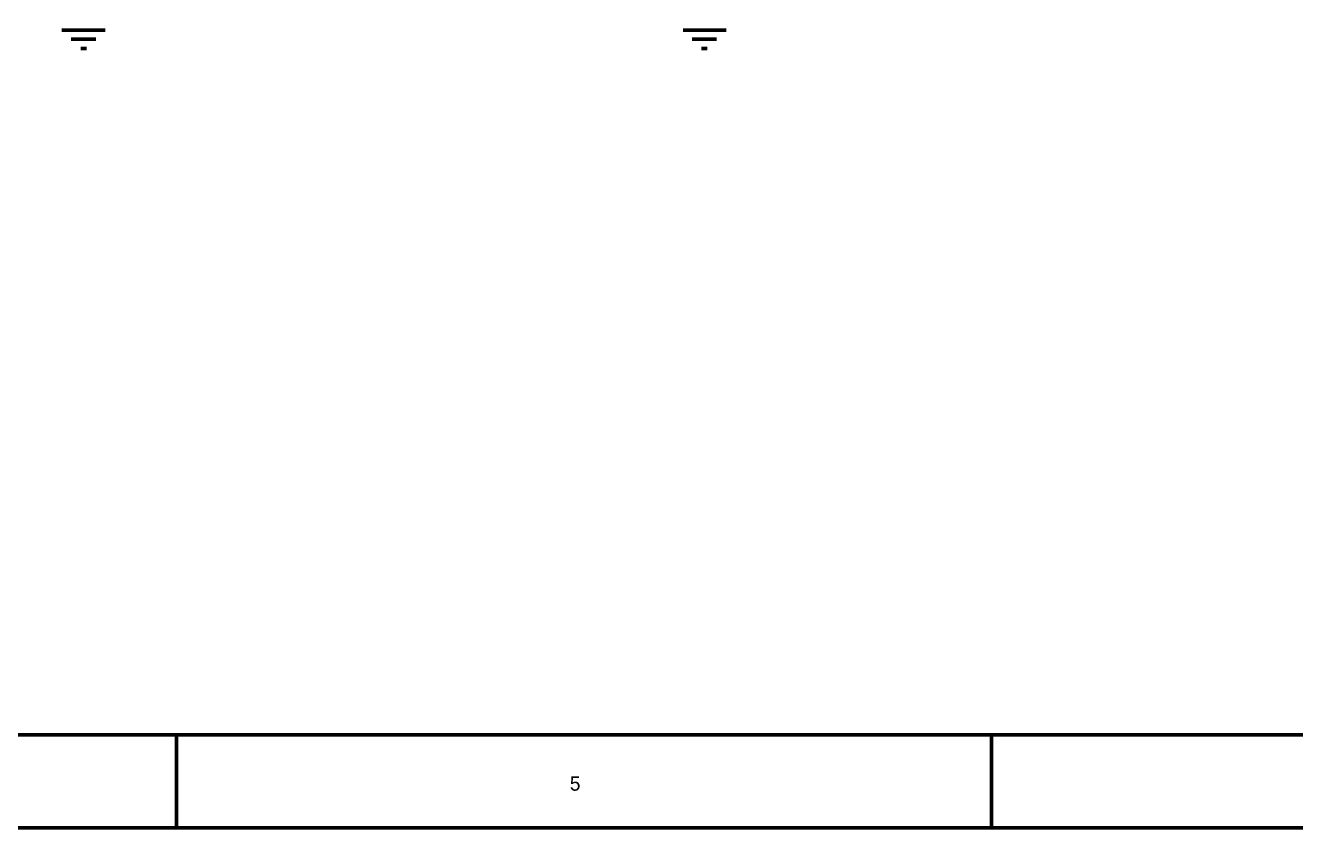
# Model space of a CAD drawing. Header units: inches. Extents: x 0 to 31.5, y 0 to 22.3.
# Drawn here: x 10.014 to 14.105, y -0.006 to 2.584 of the extents above; entities that cross this region are included whole.
import ezdxf

# ---------------------------------------------------------------- set-up
doc = ezdxf.new("R2010")
doc.units = ezdxf.units.IN
doc.header["$MEASUREMENT"] = 0
doc.layers.add('Sheet', color=255, linetype='Continuous')

msp = doc.modelspace()

# ---------------------------------------------------------------- linework, layer by layer
at = {"layer": 'Sheet'}
for points in [[(0.0034, 22.3, 0.0118, 0.0118, 0), (31.4977, 22.3, 0.0118, 0.0118, 0), (31.4977, 0, 0.0118, 0.0118, 0), (0.0034, 0, 0.0118, 0.0118, 0), (0.0034, 22.3, 0.0118, 0.0118, 0)], [(0.0034, 22.3, 0.0039, 0.0039, 0), (0.0034, 0, 0.0039, 0.0039, 0), (31.4977, 0, 0.0039, 0.0039, 0), (31.4977, 22.3, 0.0039, 0.0039, 0), (0.0034, 22.3, 0.0039, 0.0039, 0), (0.0034, 22.3, 0.0039, 0.0039, 0)], [(0.3043, 21.9991, 0.0118, 0.0118, 0), (31.1969, 21.9991, 0.0118, 0.0118, 0), (31.1969, 0.2998, 0.0118, 0.0118, 0), (0.3043, 0.2998, 0.0118, 0.0118, 0), (0.3043, 21.9991, 0.0118, 0.0118, 0)], [(0.3043, 21.9991, 0.0039, 0.0039, 0), (0.3043, 0.2998, 0.0039, 0.0039, 0), (31.1969, 0.2998, 0.0039, 0.0039, 0), (31.1969, 21.9991, 0.0039, 0.0039, 0), (0.3043, 21.9991, 0.0039, 0.0039, 0), (0.3043, 21.9991, 0.0039, 0.0039, 0)]]:
    msp.add_lwpolyline(points, format="xyseb", close=True, dxfattribs=at)
for points in [[(10.1314, 2.5693, 0.0118, 0.0118, 0), (10.2715, 2.5693, 0.0118, 0.0118, 0)], [(10.1613, 2.5394, 0.0118, 0.0118, 0), (10.2416, 2.5394, 0.0118, 0.0118, 0)], [(12.1317, 2.5693, 0.0118, 0.0118, 0), (12.2718, 2.5693, 0.0118, 0.0118, 0)], [(12.1616, 2.5394, 0.0118, 0.0118, 0), (12.2408, 2.5394, 0.0118, 0.0118, 0)], [(10.1923, 2.5096, 0.0118, 0.0118, 0), (10.2118, 2.5096, 0.0118, 0.0118, 0)], [(12.1914, 2.5096, 0.0118, 0.0118, 0), (12.211, 2.5096, 0.0118, 0.0118, 0)], [(10.5011, 0, 0.0118, 0.0118, 0), (10.5011, 0.2998, 0.0118, 0.0118, 0)], [(13.1261, 0, 0.0118, 0.0118, 0), (13.1261, 0.2998, 0.0118, 0.0118, 0)]]:
    msp.add_lwpolyline(points, format="xyseb", dxfattribs=at)

# ---------------------------------------------------------------- texts
msp.add_text('5', height=0.0459, dxfattribs=at).set_placement((11.7677, 0.1194))

doc.saveas('drawing.dxf')
